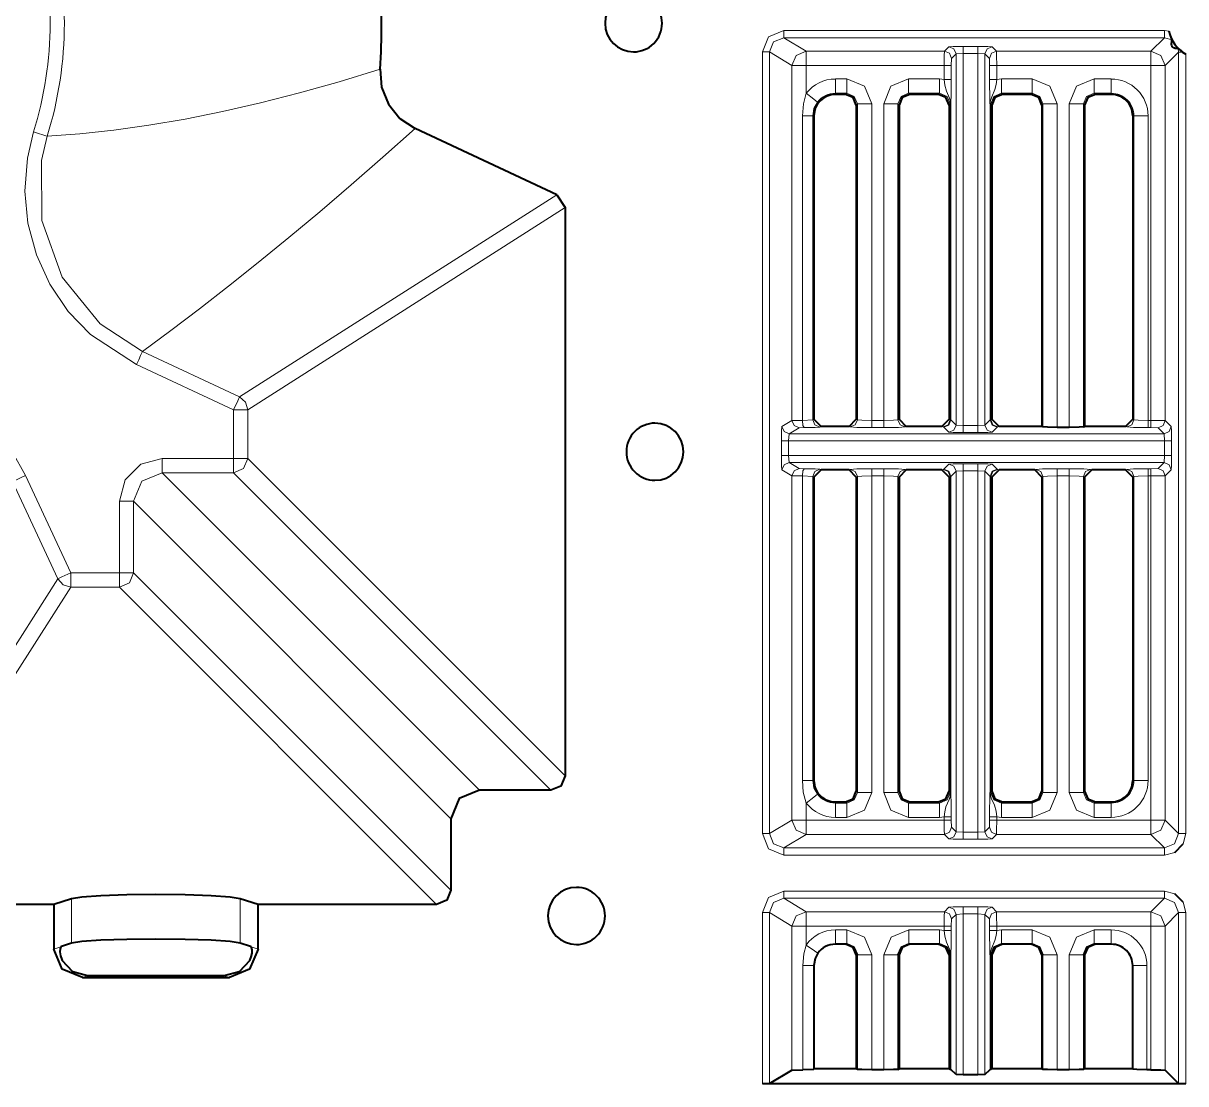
# Model space of a CAD drawing. Header units: millimetres. Extents: x 0 to 2941, y -405 to 1422.
# Drawn here: x 795.3 to 876.8, y 701.4 to 775.7 of the extents above; entities that cross this region are included whole.
import ezdxf

# ---------------------------------------------------------------- set-up
doc = ezdxf.new("R2010")
doc.units = ezdxf.units.MM
doc.layers.add('FINE', color=9, linetype='Continuous')
doc.layers.add('OUTLINE', color=7, linetype='Continuous')

msp = doc.modelspace()

# ---------------------------------------------------------------- linework, layer by layer
at = {"layer": 'FINE', "lineweight": 9}
for p, q in [((848.589, 775.177), (875.254, 775.177)), ((848.589, 774.678), (850.163, 773.734)), ((875.254, 775.177), (875.577, 775.142)), ((875.793, 774.52), (875.254, 774.678)), ((859.842, 773.734), (860.157, 774.049)), ((861.157, 774.075), (862.183, 774.075)), ((876.254, 773.678), (876.221, 773.933)), ((847.089, 718.952), (847.089, 773.679)), ((847.589, 773.679), (847.589, 718.952)), ((850.163, 773.734), (859.842, 773.734)), ((860.342, 773.234), (860.329, 772.734)), ((860.657, 773.55), (860.342, 773.234)), ((861.157, 773.575), (860.657, 773.55)), ((860.657, 773.55), (860.657, 747.558)), ((861.157, 747.532), (861.157, 773.575)), ((862.183, 773.575), (861.157, 773.575)), ((862.183, 773.575), (862.183, 747.532)), ((862.682, 773.55), (862.183, 773.575)), ((862.682, 747.558), (862.682, 773.55)), ((862.998, 773.234), (862.682, 773.55)), ((863.01, 772.734), (862.998, 773.234)), ((863.497, 773.734), (874.31, 773.734)), ((876.753, 773.533), (876.753, 718.953)), ((859.829, 771.758), (859.829, 772.734)), ((860.329, 772.734), (860.329, 771.758)), ((863.01, 771.758), (863.01, 772.734)), ((874.31, 747.886), (874.31, 772.734)), ((875.31, 772.734), (875.31, 747.873)), ((852.204, 771.789), (853.002, 771.789)), ((857.337, 771.789), (859.502, 771.789)), ((859.502, 771.789), (859.829, 771.758)), ((863.51, 771.758), (863.837, 771.789)), ((863.837, 771.789), (866.002, 771.789)), ((870.337, 771.789), (871.535, 771.789)), ((852.921, 770.709), (853.002, 770.79)), ((859.502, 770.79), (857.337, 770.79)), ((857.337, 770.79), (857.418, 770.709)), ((859.421, 770.709), (859.502, 770.79)), ((866.002, 770.79), (863.837, 770.79)), ((863.837, 770.79), (863.918, 770.709)), ((865.921, 770.709), (866.002, 770.79)), ((870.337, 770.79), (870.419, 770.709)), ((871.535, 770.79), (870.337, 770.79)), ((871.535, 770.709), (871.535, 770.79)), ((853.751, 770.041), (853.67, 769.96)), ((853.751, 747.923), (853.751, 770.041)), ((855.59, 747.886), (855.59, 770.041)), ((856.588, 770.041), (856.588, 747.923)), ((856.67, 769.96), (856.588, 770.041)), ((860.251, 770.041), (860.17, 769.96)), ((860.251, 747.923), (860.251, 770.041)), ((860.283, 747.915), (860.283, 770.041)), ((860.3, 770.041), (860.3, 747.915)), ((863.17, 769.96), (863.088, 770.041)), ((863.088, 770.041), (863.088, 747.923)), ((867.75, 770.041), (867.75, 747.399)), ((868.59, 747.399), (868.59, 770.041)), ((869.588, 770.041), (869.588, 747.423)), ((869.67, 769.96), (869.588, 770.041)), ((849.891, 747.885), (849.891, 769.209)), ((850.704, 769.209), (850.619, 769.209)), ((873.116, 769.209), (873.035, 769.209)), ((873.116, 747.923), (873.116, 769.209)), ((874.115, 769.209), (874.115, 747.886)), ((810.465, 749.529), (832.691, 763.689)), ((833.267, 762.784), (811.041, 748.624)), ((803.661, 752.702), (810.465, 749.529)), ((810.043, 745.214), (810.043, 748.624)), ((811.041, 748.624), (811.041, 745.214)), ((848.463, 747.453), (849.163, 747.873)), ((849.163, 747.873), (849.891, 747.885)), ((849.891, 747.885), (850.619, 747.921)), ((853.67, 747.964), (853.751, 747.923)), ((856.588, 747.923), (856.67, 747.964)), ((860.17, 747.964), (860.251, 747.923)), ((860.251, 747.923), (860.283, 747.915)), ((860.3, 747.915), (860.657, 747.558)), ((863.088, 747.923), (863.17, 747.964)), ((873.035, 747.964), (873.116, 747.923)), ((874.115, 747.886), (874.31, 747.886)), ((875.31, 747.873), (875.73, 747.453)), ((848.962, 746.953), (848.92, 746.453)), ((849.663, 747.373), (848.962, 746.953)), ((875.23, 746.953), (848.962, 746.953)), ((850.027, 747.386), (849.663, 747.373)), ((851.204, 747.464), (851.118, 747.421)), ((853.252, 747.423), (853.17, 747.464)), ((855.59, 747.386), (854.75, 747.386)), ((857.17, 747.464), (857.088, 747.423)), ((859.752, 747.423), (859.67, 747.464)), ((859.8, 747.415), (859.752, 747.423)), ((860.157, 747.058), (859.8, 747.415)), ((860.657, 747.558), (861.157, 747.532)), ((861.157, 747.532), (862.183, 747.532)), ((862.183, 747.032), (861.157, 747.032)), ((862.183, 747.532), (862.682, 747.558)), ((863.539, 747.415), (863.182, 747.058)), ((863.588, 747.423), (863.539, 747.415)), ((863.67, 747.464), (863.588, 747.423)), ((872.617, 747.423), (872.535, 747.464)), ((874.31, 747.386), (874.115, 747.386)), ((874.81, 747.373), (874.31, 747.386)), ((875.23, 746.953), (874.81, 747.373)), ((875.255, 746.453), (875.23, 746.953)), ((848.42, 745.427), (848.42, 746.453)), ((848.92, 746.453), (875.255, 746.453)), ((848.92, 746.453), (848.92, 745.427)), ((875.255, 745.427), (875.255, 746.453)), ((875.755, 746.453), (875.755, 745.427)), ((875.255, 745.427), (848.92, 745.427)), ((848.92, 745.427), (848.962, 744.928)), ((875.23, 744.928), (875.255, 745.427)), ((805.038, 745.214), (810.043, 745.214)), ((811.041, 745.214), (833.267, 722.988)), ((849.163, 744.008), (848.463, 744.428)), ((848.962, 744.928), (875.23, 744.928)), ((848.962, 744.928), (849.663, 744.507)), ((849.663, 744.507), (850.027, 744.495)), ((851.118, 744.46), (851.204, 744.417)), ((853.17, 744.417), (853.252, 744.458)), ((854.75, 744.495), (855.59, 744.495)), ((857.088, 744.458), (857.17, 744.417)), ((859.67, 744.417), (859.752, 744.458)), ((859.752, 744.458), (859.8, 744.466)), ((859.8, 744.466), (860.157, 744.823)), ((861.157, 744.848), (862.183, 744.848)), ((863.182, 744.823), (863.539, 744.466)), ((863.539, 744.466), (863.588, 744.458)), ((863.588, 744.458), (863.67, 744.417)), ((866.169, 744.417), (866.252, 744.458)), ((867.75, 744.495), (868.59, 744.495)), ((870.088, 744.458), (870.17, 744.417)), ((872.535, 744.417), (872.617, 744.458)), ((874.115, 744.495), (874.31, 744.495)), ((874.31, 744.495), (874.81, 744.508)), ((874.81, 744.508), (875.23, 744.928)), ((875.73, 744.428), (875.31, 744.008)), ((795.46, 744.018), (798.633, 737.214)), ((832.269, 721.99), (810.043, 744.216)), ((849.163, 719.897), (849.163, 744.008)), ((849.891, 743.996), (849.163, 744.008)), ((850.619, 743.96), (849.891, 743.996)), ((849.891, 722.672), (849.891, 743.996)), ((850.704, 743.917), (850.619, 743.96)), ((850.619, 743.96), (850.619, 722.672)), ((855.59, 721.84), (855.59, 743.995)), ((860.657, 744.323), (860.3, 743.966)), ((860.3, 743.966), (860.3, 721.84)), ((861.157, 744.349), (860.657, 744.323)), ((860.657, 744.323), (860.657, 719.082)), ((861.157, 719.056), (861.157, 744.349)), ((862.183, 744.349), (861.157, 744.349)), ((862.183, 744.349), (862.183, 719.056)), ((862.682, 744.323), (862.183, 744.349)), ((863.04, 743.966), (862.682, 744.323)), ((862.682, 719.082), (862.682, 744.323)), ((863.04, 721.84), (863.04, 743.966)), ((866.751, 743.958), (866.67, 743.917)), ((866.751, 721.84), (866.751, 743.958)), ((868.59, 743.995), (867.75, 743.995)), ((867.75, 743.995), (867.75, 721.84)), ((868.59, 721.84), (868.59, 743.995)), ((869.67, 743.917), (869.588, 743.958)), ((869.588, 743.958), (869.588, 721.84)), ((873.116, 743.958), (873.035, 743.917)), ((873.116, 722.672), (873.116, 743.958)), ((874.115, 743.995), (874.115, 722.672)), ((874.31, 743.995), (874.115, 743.995)), ((874.31, 719.897), (874.31, 743.995)), ((875.31, 744.008), (875.31, 719.897)), ((797.728, 736.792), (794.555, 743.596)), ((825.267, 719.993), (803.041, 742.219)), ((803.041, 737.214), (825.267, 714.988)), ((783.568, 714.566), (797.728, 736.792)), ((798.633, 736.216), (784.473, 713.99)), ((802.043, 736.216), (798.633, 736.216)), ((824.269, 713.99), (802.043, 736.216)), ((850.619, 722.672), (850.704, 722.672)), ((873.035, 722.672), (873.116, 722.672)), ((853.67, 721.921), (853.751, 721.84)), ((860.17, 721.921), (860.251, 721.84)), ((866.67, 721.921), (866.751, 721.84)), ((869.588, 721.84), (869.67, 721.921)), ((850.163, 721.094), (850.163, 719.897)), ((852.204, 721.172), (852.204, 721.091)), ((852.204, 721.091), (853.002, 721.091)), ((853.002, 721.091), (852.921, 721.172)), ((857.418, 721.172), (857.337, 721.091)), ((857.337, 721.091), (859.502, 721.091)), ((859.502, 721.091), (859.421, 721.172)), ((863.918, 721.172), (863.837, 721.091)), ((863.837, 721.091), (866.002, 721.091)), ((866.002, 721.091), (865.921, 721.172)), ((870.419, 721.172), (870.337, 721.091)), ((870.337, 721.091), (871.535, 721.091)), ((871.535, 721.091), (871.535, 721.172)), ((859.502, 720.092), (857.337, 720.092)), ((859.829, 720.123), (859.502, 720.092)), ((860.329, 720.123), (860.329, 719.897)), ((863.51, 720.123), (863.51, 719.897)), ((863.837, 720.092), (863.51, 720.123)), ((866.002, 720.092), (863.837, 720.092)), ((871.535, 720.092), (870.337, 720.092)), ((847.589, 718.952), (849.163, 719.897)), ((860.329, 719.897), (860.342, 719.397)), ((860.342, 719.397), (860.657, 719.082)), ((862.682, 719.082), (862.998, 719.397)), ((863.51, 719.897), (874.31, 719.897)), ((875.31, 719.897), (876.254, 718.953)), ((860.157, 718.582), (859.842, 718.897)), ((860.657, 719.082), (861.157, 719.056)), ((861.157, 719.056), (862.183, 719.056)), ((862.183, 719.056), (862.682, 719.082)), ((874.31, 718.897), (863.497, 718.897)), ((875.254, 717.953), (874.31, 718.897)), ((876.753, 718.953), (876.566, 718.226)), ((848.589, 717.953), (875.254, 717.953)), ((798.698, 711.289), (798.698, 714.395)), ((810.516, 714.395), (810.516, 711.289)), ((848.589, 714.927), (875.254, 714.927)), ((875.254, 714.927), (875.981, 714.739)), ((861.157, 713.824), (862.183, 713.824)), ((863.182, 713.799), (863.497, 713.484)), ((863.497, 713.484), (874.31, 713.484)), ((876.566, 714.155), (876.753, 713.428)), ((847.089, 701.44), (847.089, 713.428)), ((847.589, 713.428), (847.589, 701.453)), ((849.163, 712.484), (847.589, 713.428)), ((860.342, 712.984), (860.329, 712.484)), ((860.657, 713.299), (860.342, 712.984)), ((861.157, 713.325), (860.657, 713.299)), ((860.657, 713.299), (860.657, 702.082)), ((861.157, 702.069), (861.157, 713.325)), ((862.183, 713.325), (861.157, 713.325)), ((862.183, 713.325), (862.183, 702.069)), ((862.998, 712.984), (862.682, 713.299)), ((863.01, 712.484), (862.998, 712.984)), ((876.254, 713.428), (875.31, 712.484)), ((876.254, 701.453), (876.254, 713.428)), ((876.753, 713.428), (876.753, 701.44)), ((849.163, 702.397), (849.163, 712.484)), ((850.163, 712.484), (850.163, 711.152)), ((852.204, 712.208), (852.997, 712.208)), ((857.342, 712.208), (859.497, 712.208)), ((859.497, 712.208), (859.829, 712.177)), ((860.329, 712.484), (860.329, 712.177)), ((863.01, 712.177), (863.01, 712.484)), ((863.51, 712.177), (863.842, 712.208)), ((863.842, 712.208), (865.997, 712.208)), ((870.342, 712.208), (871.535, 712.208)), ((874.31, 702.422), (874.31, 712.484)), ((875.31, 712.484), (875.31, 702.397)), ((797.457, 710.869), (797.941, 711.025)), ((811.273, 711.025), (811.758, 710.869)), ((854.75, 710.459), (854.75, 702.422)), ((855.59, 702.422), (855.59, 710.459)), ((860.251, 710.459), (860.17, 710.459)), ((860.251, 702.447), (860.251, 710.459)), ((860.283, 702.442), (860.283, 710.459)), ((860.3, 710.459), (860.3, 702.439)), ((863.04, 702.439), (863.04, 710.459)), ((863.056, 710.459), (863.056, 702.442)), ((863.17, 710.459), (863.088, 710.459)), ((863.088, 710.459), (863.088, 702.447)), ((866.751, 710.459), (866.67, 710.459)), ((866.751, 702.447), (866.751, 710.459)), ((867.75, 710.459), (867.75, 702.422)), ((868.59, 702.422), (868.59, 710.459)), ((849.933, 702.422), (849.933, 709.708)), ((874.035, 709.708), (874.035, 702.422)), ((799.82, 708.999), (799.467, 708.886)), ((809.747, 708.886), (809.394, 708.999))]:
    msp.add_line(p, q, dxfattribs=at)
for points in [[(796.987, 767.787, 0.151867), (796.987, 783.594)], [(796.033, 768.083, 0.15187), (796.033, 783.297)], [(852.204, 771.788, 0.232236), (850.163, 770.786)], [(874.115, 769.209, 0.414223), (871.535, 771.788)], [(852.204, 770.79, 0.232235), (850.953, 770.176)], [(873.116, 769.209, 0.414214), (871.535, 770.79)], [(850.619, 722.672), (850.702, 722.169), (850.953, 721.705, 0.232253), (852.204, 721.091)], [(871.535, 721.091, 0.414214), (873.116, 722.672)], [(871.535, 720.092, 0.414223), (874.115, 722.672)], [(850.163, 721.094, 0.232161), (852.204, 720.092)], [(852.204, 712.208, 0.243467), (850.163, 711.152)], [(874.035, 709.708, 0.414214), (871.535, 712.208)]]:
    msp.add_lwpolyline(points, format="xyb", dxfattribs=at)
for points in [[(847.089, 773.679), (847.529, 774.739), (848.589, 775.177)], [(848.589, 774.678), (847.882, 774.385), (847.589, 773.679)], [(848.589, 774.678), (848.589, 774.829), (848.589, 775.177)], [(874.31, 773.734), (875.254, 774.678), (848.589, 774.678)], [(875.254, 774.678), (875.254, 774.829), (875.254, 775.177)], [(860.157, 774.049), (860.459, 774.067), (861.157, 774.075)], [(860.657, 773.55), (860.51, 773.903), (860.157, 774.049)], [(861.157, 773.575), (861.157, 773.924), (861.157, 774.075)], [(862.183, 773.575), (862.183, 773.924), (862.183, 774.075)], [(862.183, 774.075), (862.88, 774.067), (863.182, 774.049), (863.497, 773.734)], [(862.682, 773.55), (862.829, 773.903), (863.182, 774.049)], [(847.589, 773.679), (847.435, 773.679), (847.089, 773.679)], [(849.163, 747.873), (849.163, 772.734), (847.589, 773.679)], [(849.163, 772.734), (849.457, 773.441), (850.163, 773.734)], [(850.163, 772.734), (850.163, 773.432), (850.163, 773.734)], [(859.829, 772.734), (859.833, 773.432), (859.842, 773.734)], [(860.342, 773.234), (860.195, 773.587), (859.842, 773.734)], [(862.998, 773.234), (863.144, 773.587), (863.497, 773.734)], [(863.497, 773.734), (863.506, 773.432), (863.51, 772.734)], [(874.31, 773.734), (875.017, 773.441), (875.31, 772.734)], [(874.31, 772.734), (874.31, 773.432), (874.31, 773.734)], [(876.254, 718.953), (876.254, 773.678), (875.31, 772.734)], [(876.254, 773.678), (876.332, 773.678), (876.531, 773.678)], [(796.987, 767.787), (799.273, 767.955), (801.647, 768.208), (804.108, 768.548), (806.653, 768.98), (809.277, 769.504), (811.929, 770.111), (814.654, 770.809), (817.447, 771.6), (820.308, 772.484)], [(850.163, 772.734), (849.471, 772.734), (849.163, 772.734)], [(859.829, 772.734), (850.163, 772.734), (850.163, 770.786)], [(860.329, 772.734), (860.178, 772.734), (859.829, 772.734)], [(863.01, 772.734), (863.161, 772.734), (863.51, 772.734)], [(874.31, 772.734), (863.51, 772.734), (863.51, 771.758)], [(874.31, 772.734), (875.008, 772.734), (875.31, 772.734)], [(852.204, 771.789), (852.204, 771.1), (852.204, 770.79)], [(853.002, 771.789), (853.002, 771.1), (853.002, 770.79)], [(853.002, 771.789), (854.238, 771.277), (854.75, 770.041)], [(855.59, 770.041), (856.101, 771.277), (857.337, 771.789)], [(857.337, 771.789), (857.337, 771.1), (857.337, 770.79)], [(859.502, 771.789), (859.502, 771.1), (859.502, 770.79)], [(860.329, 771.758), (860.178, 771.758), (859.829, 771.758)], [(860.283, 770.041), (860.281, 770.111), (860.272, 770.198), (860.212, 770.437), (859.99, 770.937), (859.879, 771.351), (859.829, 771.758)], [(860.329, 771.758), (860.326, 771.166), (860.317, 770.618), (860.304, 770.21), (860.3, 770.102), (860.3, 770.068), (860.3, 770.041)], [(863.01, 771.758), (863.161, 771.758), (863.51, 771.758)], [(863.04, 770.041), (863.04, 770.053), (863.039, 770.081), (863.038, 770.14), (863.036, 770.189), (863.034, 770.263), (863.02, 770.757), (863.013, 771.228), (863.01, 771.758)], [(863.51, 771.758), (863.467, 771.394), (863.389, 771.051), (863.165, 770.533), (863.113, 770.396), (863.084, 770.289), (863.061, 770.144), (863.057, 770.074), (863.056, 770.041)], [(863.837, 771.789), (863.837, 771.1), (863.837, 770.79)], [(866.002, 771.789), (866.002, 771.1), (866.002, 770.79)], [(866.002, 771.789), (867.238, 771.277), (867.75, 770.041)], [(868.59, 770.041), (869.101, 771.277), (870.337, 771.789)], [(870.337, 770.79), (870.337, 771.1), (870.337, 771.789)], [(871.535, 770.79), (871.535, 771.1), (871.535, 771.789)], [(849.891, 769.209), (849.962, 770.044), (850.163, 770.786)], [(850.163, 770.786), (850.707, 770.365), (850.953, 770.176)], [(853.002, 770.79), (852.204, 770.79), (852.204, 770.709)], [(853.751, 770.041), (853.533, 770.572), (853.002, 770.79)], [(857.337, 770.79), (856.806, 770.572), (856.588, 770.041)], [(860.251, 770.041), (860.033, 770.572), (859.502, 770.79)], [(863.837, 770.79), (863.306, 770.572), (863.088, 770.041)], [(866.751, 770.041), (866.533, 770.572), (866.002, 770.79)], [(870.337, 770.79), (869.806, 770.572), (869.588, 770.041)], [(850.953, 770.176), (850.706, 769.721), (850.619, 769.209)], [(854.75, 770.041), (854.061, 770.041), (853.751, 770.041)], [(854.75, 770.041), (854.75, 747.886), (855.59, 747.886)], [(855.59, 770.041), (856.278, 770.041), (856.588, 770.041)], [(860.251, 770.041), (860.262, 770.041), (860.283, 770.041)], [(860.3, 770.041), (860.295, 770.041), (860.283, 770.041)], [(862.682, 747.558), (863.04, 747.915), (863.04, 770.041)], [(863.04, 770.041), (863.044, 770.041), (863.056, 770.041)], [(863.056, 770.041), (863.056, 747.915), (863.088, 747.923)], [(863.056, 770.041), (863.077, 770.041), (863.088, 770.041)], [(866.751, 747.423), (866.751, 770.041), (866.67, 769.96)], [(866.751, 770.041), (867.061, 770.041), (867.75, 770.041)], [(869.588, 770.041), (869.278, 770.041), (868.59, 770.041)], [(850.619, 769.209), (850.401, 769.209), (849.891, 769.209)], [(850.619, 769.209), (850.619, 747.921), (850.704, 747.964)], [(873.116, 769.209), (873.426, 769.209), (874.115, 769.209)], [(810.043, 748.624), (803.239, 751.797), (800.027, 753.894), (798.466, 755.513), (797.163, 757.425), (796.227, 759.469), (795.63, 761.704), (795.423, 763.941), (795.6, 766.247), (796.033, 768.083)], [(796.987, 767.787), (796.899, 767.814), (796.689, 767.88), (796.386, 767.974), (796.033, 768.083)], [(822.777, 768.312), (820.512, 766.31), (818.279, 764.372), (816.076, 762.498), (813.905, 760.688), (811.765, 758.942), (809.694, 757.29), (807.653, 755.699), (805.642, 754.17), (803.661, 752.702)], [(796.987, 767.787), (796.585, 766.086), (796.613, 761.878), (798.032, 757.914), (800.686, 754.644), (803.661, 752.702)], [(803.661, 752.702), (803.622, 752.619), (803.529, 752.419), (803.395, 752.132), (803.239, 751.797)], [(779.174, 751.224), (782.961, 751.832), (787.456, 751.145), (791.467, 749.01), (794.546, 745.668), (795.46, 744.018)], [(810.465, 749.529), (810.333, 749.246), (810.043, 748.624)], [(810.465, 749.529), (810.884, 749.16), (811.041, 748.624)], [(811.041, 748.624), (810.729, 748.624), (810.043, 748.624)], [(849.163, 747.873), (849.31, 747.52), (849.663, 747.373)], [(849.891, 747.885), (849.932, 747.536), (850.027, 747.386)], [(850.619, 747.921), (850.765, 747.568), (851.118, 747.421)], [(853.751, 747.923), (853.604, 747.57), (853.252, 747.423)], [(853.751, 747.923), (854.061, 747.897), (854.75, 747.886)], [(854.75, 747.886), (854.75, 747.537), (854.75, 747.386)], [(855.59, 747.886), (856.278, 747.897), (856.588, 747.923)], [(855.59, 747.886), (855.59, 747.537), (855.59, 747.386)], [(857.088, 747.423), (856.735, 747.57), (856.588, 747.923)], [(859.752, 747.423), (860.104, 747.57), (860.251, 747.923)], [(859.8, 747.415), (860.14, 747.563), (860.283, 747.915)], [(859.8, 747.415), (860.153, 747.562), (860.3, 747.915)], [(860.283, 747.915), (860.295, 747.915), (860.3, 747.915)], [(863.539, 747.415), (863.186, 747.562), (863.04, 747.915)], [(863.04, 747.915), (863.044, 747.915), (863.056, 747.915)], [(863.539, 747.415), (863.199, 747.563), (863.056, 747.915)], [(863.588, 747.423), (863.235, 747.57), (863.088, 747.923)], [(873.116, 747.923), (872.969, 747.57), (872.617, 747.423)], [(873.116, 747.923), (873.426, 747.897), (874.115, 747.886)], [(874.115, 747.886), (874.115, 747.537), (874.115, 747.386)], [(874.31, 747.386), (874.31, 747.537), (874.31, 747.886)], [(874.31, 747.886), (875.008, 747.882), (875.31, 747.873)], [(874.81, 747.373), (875.163, 747.52), (875.31, 747.873)], [(848.42, 746.453), (848.433, 747.151), (848.463, 747.453)], [(848.463, 747.453), (848.609, 747.1), (848.962, 746.953)], [(851.118, 747.421), (850.792, 747.399), (850.027, 747.386)], [(854.75, 747.386), (853.717, 747.397), (853.252, 747.423)], [(857.088, 747.423), (856.622, 747.397), (855.59, 747.386)], [(860.157, 747.058), (860.51, 747.205), (860.657, 747.558)], [(861.157, 747.032), (860.459, 747.04), (860.157, 747.058)], [(861.157, 747.032), (861.157, 747.184), (861.157, 747.532)], [(862.183, 747.032), (862.183, 747.184), (862.183, 747.532)], [(863.182, 747.058), (862.88, 747.04), (862.183, 747.032)], [(863.182, 747.058), (862.829, 747.205), (862.682, 747.558)], [(874.115, 747.386), (873.082, 747.397), (872.617, 747.423)], [(875.23, 746.953), (875.583, 747.1), (875.73, 747.453)], [(875.73, 747.453), (875.748, 747.151), (875.755, 746.453)], [(848.42, 746.453), (848.574, 746.453), (848.92, 746.453)], [(875.255, 746.453), (875.604, 746.453), (875.755, 746.453)], [(848.42, 745.427), (848.574, 745.427), (848.92, 745.427)], [(848.463, 744.428), (848.433, 744.73), (848.42, 745.427)], [(875.255, 745.427), (875.604, 745.427), (875.755, 745.427)], [(875.755, 745.427), (875.748, 744.73), (875.73, 744.428)], [(802.043, 742.219), (802.444, 743.717), (803.54, 744.813), (805.038, 745.214)], [(805.038, 744.216), (805.038, 744.528), (805.038, 745.214)], [(811.041, 745.214), (810.748, 744.509), (810.043, 744.216), (805.038, 744.216), (827.264, 721.99)], [(811.041, 745.214), (810.729, 745.214), (810.043, 745.214)], [(810.043, 744.216), (810.043, 744.528), (810.043, 745.214)], [(848.463, 744.428), (848.609, 744.781), (848.962, 744.928)], [(849.163, 744.008), (849.31, 744.361), (849.663, 744.507)], [(849.891, 743.996), (849.932, 744.345), (850.027, 744.495)], [(850.027, 744.495), (850.792, 744.482), (851.118, 744.46)], [(850.619, 743.96), (850.765, 744.313), (851.118, 744.46)], [(853.252, 744.458), (853.717, 744.484), (854.75, 744.495)], [(853.751, 743.958), (853.604, 744.311), (853.252, 744.458)], [(854.75, 743.995), (854.75, 744.344), (854.75, 744.495)], [(855.59, 743.995), (855.59, 744.344), (855.59, 744.495)], [(855.59, 744.495), (856.622, 744.484), (857.088, 744.458)], [(856.588, 743.958), (856.735, 744.311), (857.088, 744.458)], [(860.251, 743.958), (860.104, 744.311), (859.752, 744.458)], [(860.3, 743.966), (860.153, 744.319), (859.8, 744.466)], [(860.283, 743.966), (860.14, 744.318), (859.8, 744.466)], [(860.157, 744.823), (860.459, 744.841), (861.157, 744.848)], [(860.657, 744.323), (860.51, 744.677), (860.157, 744.823)], [(861.157, 744.349), (861.157, 744.698), (861.157, 744.848)], [(862.183, 744.349), (862.183, 744.698), (862.183, 744.848)], [(862.183, 744.848), (862.88, 744.841), (863.182, 744.823)], [(862.682, 744.323), (862.829, 744.677), (863.182, 744.823)], [(863.04, 743.966), (863.186, 744.319), (863.539, 744.466)], [(863.056, 743.966), (863.199, 744.318), (863.539, 744.466)], [(863.088, 743.958), (863.235, 744.311), (863.588, 744.458)], [(866.252, 744.458), (866.717, 744.484), (867.75, 744.495)], [(866.252, 744.458), (866.605, 744.311), (866.751, 743.958)], [(867.75, 744.495), (867.75, 744.344), (867.75, 743.995)], [(868.59, 744.495), (868.59, 744.344), (868.59, 743.995)], [(868.59, 744.495), (869.622, 744.484), (870.088, 744.458)], [(870.088, 744.458), (869.735, 744.311), (869.588, 743.958)], [(872.617, 744.458), (873.082, 744.484), (874.115, 744.495)], [(872.617, 744.458), (872.969, 744.311), (873.116, 743.958)], [(874.115, 744.495), (874.115, 744.344), (874.115, 743.995)], [(874.31, 744.495), (874.31, 744.344), (874.31, 743.995)], [(874.81, 744.508), (875.163, 744.361), (875.31, 744.008)], [(875.23, 744.928), (875.583, 744.781), (875.73, 744.428)], [(794.555, 743.596), (794.638, 743.635), (794.838, 743.728), (795.125, 743.862), (795.46, 744.018)], [(805.038, 744.216), (803.624, 743.633), (803.041, 742.219)], [(855.59, 743.995), (854.75, 743.995), (854.75, 721.84), (854.238, 720.604), (853.002, 720.092), (852.204, 720.092)], [(853.751, 721.84), (853.751, 743.958), (853.67, 743.917)], [(854.75, 743.995), (854.061, 743.984), (853.751, 743.958)], [(856.588, 743.958), (856.278, 743.984), (855.59, 743.995)], [(856.67, 743.917), (856.588, 743.958), (856.588, 721.84), (856.67, 721.921)], [(860.251, 721.84), (860.251, 743.958), (860.17, 743.917)], [(860.283, 721.84), (860.283, 743.966), (860.251, 743.958)], [(860.3, 743.966), (860.295, 743.966), (860.283, 743.966)], [(863.056, 743.966), (863.044, 743.966), (863.04, 743.966)], [(863.088, 743.958), (863.056, 743.966), (863.056, 721.84)], [(863.17, 743.917), (863.088, 743.958), (863.088, 721.84), (863.17, 721.921)], [(867.75, 743.995), (867.061, 743.984), (866.751, 743.958)], [(869.588, 743.958), (869.278, 743.984), (868.59, 743.995)], [(874.115, 743.995), (873.426, 743.984), (873.116, 743.958)], [(875.31, 744.008), (875.008, 743.999), (874.31, 743.995)], [(798.633, 737.214), (802.043, 737.214), (802.043, 742.219)], [(803.041, 742.219), (802.729, 742.219), (802.043, 742.219)], [(803.041, 742.219), (803.041, 737.214), (802.748, 736.51), (802.043, 736.216)], [(797.728, 736.792), (798.011, 736.924), (798.633, 737.214)], [(798.633, 736.216), (798.633, 736.528), (798.633, 737.214)], [(803.041, 737.214), (802.729, 737.214), (802.043, 737.214)], [(802.043, 736.216), (802.043, 736.528), (802.043, 737.214)], [(798.633, 736.216), (798.097, 736.373), (797.728, 736.792)], [(850.619, 722.672), (850.401, 722.672), (849.891, 722.672)], [(850.163, 721.094), (849.959, 721.852), (849.891, 722.672)], [(874.115, 722.672), (873.426, 722.672), (873.116, 722.672)], [(850.953, 721.705), (850.707, 721.516), (850.163, 721.094)], [(853.002, 721.091), (853.533, 721.309), (853.751, 721.84)], [(854.75, 721.84), (854.061, 721.84), (853.751, 721.84)], [(855.59, 721.84), (856.278, 721.84), (856.588, 721.84)], [(857.337, 720.092), (856.101, 720.604), (855.59, 721.84)], [(856.588, 721.84), (856.806, 721.309), (857.337, 721.091)], [(859.502, 721.091), (860.033, 721.309), (860.251, 721.84)], [(859.829, 720.123), (859.872, 720.487), (859.95, 720.83), (860.175, 721.348), (860.226, 721.485), (860.255, 721.591), (860.278, 721.737), (860.283, 721.807), (860.283, 721.84)], [(860.251, 721.84), (860.262, 721.84), (860.283, 721.84)], [(860.3, 721.84), (860.295, 721.84), (860.283, 721.84)], [(860.3, 721.84), (860.3, 721.827), (860.3, 721.8), (860.301, 721.741), (860.303, 721.692), (860.305, 721.617), (860.32, 721.124), (860.326, 720.653), (860.329, 720.123)], [(863.01, 720.123), (863.013, 720.715), (863.023, 721.263), (863.036, 721.671), (863.039, 721.779), (863.039, 721.813), (863.04, 721.84)], [(863.04, 721.84), (863.044, 721.84), (863.056, 721.84)], [(863.056, 721.84), (863.077, 721.84), (863.088, 721.84)], [(863.056, 721.84), (863.058, 721.769), (863.067, 721.683), (863.127, 721.443), (863.349, 720.944), (863.46, 720.53), (863.51, 720.123)], [(863.088, 721.84), (863.306, 721.309), (863.837, 721.091)], [(866.002, 721.091), (866.533, 721.309), (866.751, 721.84)], [(867.75, 721.84), (867.238, 720.604), (866.002, 720.092)], [(866.751, 721.84), (867.061, 721.84), (867.75, 721.84)], [(868.59, 721.84), (869.278, 721.84), (869.588, 721.84)], [(870.337, 720.092), (869.101, 720.604), (868.59, 721.84)], [(869.588, 721.84), (869.806, 721.309), (870.337, 721.091)], [(852.204, 721.091), (852.204, 720.781), (852.204, 720.092)], [(853.002, 721.091), (853.002, 720.781), (853.002, 720.092)], [(857.337, 721.091), (857.337, 720.781), (857.337, 720.092)], [(859.502, 721.091), (859.502, 720.781), (859.502, 720.092)], [(863.837, 721.091), (863.837, 720.781), (863.837, 720.092)], [(866.002, 721.091), (866.002, 720.781), (866.002, 720.092)], [(870.337, 720.092), (870.337, 720.781), (870.337, 721.091)], [(871.535, 720.092), (871.535, 720.781), (871.535, 721.091)], [(850.163, 719.897), (859.829, 719.897), (859.829, 720.123)], [(860.329, 720.123), (860.178, 720.123), (859.829, 720.123)], [(862.998, 719.397), (863.01, 719.897), (863.01, 720.123)], [(863.01, 720.123), (863.161, 720.123), (863.51, 720.123)], [(850.163, 718.897), (849.457, 719.19), (849.163, 719.897)], [(849.163, 719.897), (849.471, 719.897), (850.163, 719.897)], [(850.163, 718.897), (850.163, 719.199), (850.163, 719.897)], [(860.329, 719.897), (860.178, 719.897), (859.829, 719.897)], [(859.842, 718.897), (859.833, 719.199), (859.829, 719.897)], [(860.342, 719.397), (860.195, 719.044), (859.842, 718.897)], [(862.998, 719.397), (863.144, 719.044), (863.497, 718.897)], [(863.01, 719.897), (863.161, 719.897), (863.51, 719.897)], [(863.51, 719.897), (863.506, 719.199), (863.497, 718.897)], [(875.31, 719.897), (875.017, 719.19), (874.31, 718.897)], [(875.31, 719.897), (875.008, 719.897), (874.31, 719.897)], [(874.31, 718.897), (874.31, 719.199), (874.31, 719.897)], [(847.089, 718.952), (847.435, 718.952), (847.589, 718.952)], [(848.589, 717.454), (847.529, 717.893), (847.089, 718.952)], [(847.589, 718.952), (847.882, 718.246), (848.589, 717.953)], [(859.842, 718.897), (850.163, 718.897), (848.589, 717.953)], [(860.657, 719.082), (860.51, 718.728), (860.157, 718.582)], [(861.157, 718.556), (860.459, 718.564), (860.157, 718.582)], [(861.157, 719.056), (861.157, 718.707), (861.157, 718.556)], [(863.497, 718.897), (863.182, 718.582), (862.88, 718.564), (862.183, 718.556), (861.157, 718.556)], [(862.183, 719.056), (862.183, 718.707), (862.183, 718.556)], [(862.682, 719.082), (862.829, 718.728), (863.182, 718.582)], [(875.254, 717.953), (875.961, 718.246), (876.254, 718.953)], [(876.753, 718.953), (876.404, 718.953), (876.254, 718.953)], [(848.589, 717.454), (848.589, 717.802), (848.589, 717.953)], [(875.981, 717.641), (875.254, 717.454), (848.589, 717.454)], [(875.254, 717.454), (875.254, 717.802), (875.254, 717.953)], [(847.089, 713.428), (847.529, 714.488), (848.589, 714.927)], [(848.589, 714.428), (847.882, 714.135), (847.589, 713.428)], [(848.589, 714.428), (848.589, 714.578), (848.589, 714.927)], [(874.31, 713.484), (875.254, 714.428), (848.589, 714.428), (850.163, 713.484)], [(875.254, 714.428), (875.254, 714.578), (875.254, 714.927)], [(876.254, 713.428), (875.961, 714.135), (875.254, 714.428)], [(849.163, 712.484), (849.457, 713.19), (850.163, 713.484)], [(850.163, 713.484), (859.842, 713.484), (860.157, 713.799)], [(850.163, 712.484), (850.163, 713.182), (850.163, 713.484)], [(859.829, 712.484), (859.833, 713.182), (859.842, 713.484)], [(860.342, 712.984), (860.195, 713.337), (859.842, 713.484)], [(860.157, 713.799), (860.459, 713.817), (861.157, 713.824)], [(860.657, 713.299), (860.51, 713.652), (860.157, 713.799)], [(861.157, 713.325), (861.157, 713.674), (861.157, 713.824)], [(862.183, 713.325), (862.183, 713.674), (862.183, 713.824)], [(862.183, 713.824), (862.88, 713.817), (863.182, 713.799)], [(862.682, 713.299), (862.829, 713.652), (863.182, 713.799)], [(862.998, 712.984), (863.144, 713.337), (863.497, 713.484)], [(863.497, 713.484), (863.506, 713.182), (863.51, 712.484)], [(874.31, 713.484), (875.017, 713.191), (875.31, 712.484)], [(874.31, 712.484), (874.31, 713.182), (874.31, 713.484)], [(847.589, 713.428), (847.435, 713.428), (847.089, 713.428)], [(862.682, 702.082), (862.682, 713.299), (862.183, 713.325)], [(876.254, 713.428), (876.404, 713.428), (876.753, 713.428)], [(850.163, 712.484), (849.471, 712.484), (849.163, 712.484)], [(859.829, 712.177), (859.829, 712.484), (850.163, 712.484)], [(852.204, 711.208), (852.204, 711.501), (852.204, 712.208)], [(852.997, 711.208), (852.997, 711.501), (852.997, 712.208)], [(852.997, 712.208), (854.236, 711.696), (854.75, 710.459)], [(855.59, 710.459), (856.103, 711.696), (857.342, 712.208)], [(857.342, 711.208), (857.342, 711.501), (857.342, 712.208)], [(859.497, 711.208), (859.497, 711.501), (859.497, 712.208)], [(860.329, 712.484), (860.178, 712.484), (859.829, 712.484)], [(860.329, 712.177), (860.178, 712.177), (859.829, 712.177)], [(860.283, 710.459), (860.281, 710.529), (860.272, 710.615), (860.212, 710.854), (859.992, 711.354), (859.88, 711.768), (859.829, 712.177)], [(860.329, 712.177), (860.326, 711.582), (860.317, 711.035), (860.304, 710.627), (860.3, 710.519), (860.3, 710.485), (860.3, 710.459)], [(863.01, 712.484), (863.161, 712.484), (863.51, 712.484)], [(863.01, 712.177), (863.161, 712.177), (863.51, 712.177)], [(863.04, 710.459), (863.04, 710.471), (863.039, 710.498), (863.038, 710.557), (863.036, 710.605), (863.034, 710.678), (863.02, 711.175), (863.013, 711.646), (863.01, 712.177)], [(863.51, 712.177), (863.467, 711.812), (863.388, 711.468), (863.163, 710.947), (863.113, 710.811), (863.084, 710.705), (863.061, 710.56), (863.057, 710.491), (863.056, 710.459)], [(874.31, 712.484), (863.51, 712.484), (863.51, 712.177)], [(863.842, 712.208), (863.842, 711.501), (863.842, 711.208)], [(865.997, 712.208), (865.997, 711.501), (865.997, 711.208)], [(865.997, 712.208), (867.236, 711.696), (867.75, 710.459)], [(868.59, 710.459), (869.103, 711.696), (870.342, 712.208)], [(870.342, 712.208), (870.342, 711.501), (870.342, 711.208)], [(871.535, 712.208), (871.535, 711.501), (871.535, 711.208)], [(874.31, 712.484), (875.008, 712.484), (875.31, 712.484)], [(849.933, 709.708), (850.002, 710.529), (850.163, 711.152)], [(850.979, 710.574), (850.74, 710.744), (850.163, 711.152)], [(853.751, 702.447), (853.751, 710.459), (853.67, 710.459)], [(853.751, 710.459), (854.061, 710.459), (854.75, 710.459)], [(856.588, 710.459), (856.278, 710.459), (855.59, 710.459)], [(856.67, 710.459), (856.588, 710.459), (856.588, 702.447)], [(860.251, 710.459), (860.262, 710.459), (860.283, 710.459)], [(860.3, 710.459), (860.295, 710.459), (860.283, 710.459)], [(863.04, 710.459), (863.044, 710.459), (863.056, 710.459)], [(863.056, 710.459), (863.077, 710.459), (863.088, 710.459)], [(867.75, 710.459), (867.061, 710.459), (866.751, 710.459)], [(868.59, 710.459), (869.278, 710.459), (869.588, 710.459)], [(869.67, 710.459), (869.588, 710.459), (869.588, 702.447)], [(850.704, 709.708), (850.488, 709.708), (849.933, 709.708)], [(874.035, 709.708), (873.328, 709.708), (873.035, 709.708)]]:
    msp.add_lwpolyline(points, dxfattribs=at)
at = {"layer": 'OUTLINE', "lineweight": 40}
for p, q in [((876.531, 773.678), (876.753, 773.533)), ((852.921, 770.709), (852.204, 770.709)), ((859.421, 770.709), (857.418, 770.709)), ((865.921, 770.709), (863.918, 770.709)), ((871.535, 770.709), (870.419, 770.709)), ((853.67, 769.96), (853.67, 747.964)), ((856.67, 769.96), (856.67, 747.964)), ((860.17, 769.96), (860.17, 747.964)), ((863.17, 769.96), (863.17, 747.964)), ((866.67, 769.96), (866.67, 747.464)), ((869.67, 769.96), (869.67, 747.464)), ((850.704, 769.209), (850.704, 747.964)), ((873.035, 769.209), (873.035, 747.964)), ((832.691, 763.689), (822.777, 768.312)), ((832.691, 763.689), (833.267, 762.784)), ((833.267, 762.784), (833.267, 722.988)), ((850.704, 747.964), (851.204, 747.464)), ((853.17, 747.464), (853.67, 747.964)), ((856.67, 747.964), (857.17, 747.464)), ((859.67, 747.464), (860.17, 747.964)), ((863.17, 747.964), (863.67, 747.464)), ((872.535, 747.464), (873.035, 747.964)), ((853.17, 747.464), (851.204, 747.464)), ((859.67, 747.464), (857.17, 747.464)), ((866.67, 747.464), (863.67, 747.464)), ((866.751, 747.423), (866.67, 747.464)), ((868.59, 747.399), (867.75, 747.399)), ((869.588, 747.423), (869.67, 747.464)), ((872.535, 747.464), (869.67, 747.464)), ((851.204, 744.417), (850.704, 743.917)), ((853.17, 744.417), (851.204, 744.417)), ((853.67, 743.917), (853.17, 744.417)), ((857.17, 744.417), (856.67, 743.917)), ((859.67, 744.417), (857.17, 744.417)), ((860.17, 743.917), (859.67, 744.417)), ((863.67, 744.417), (863.17, 743.917)), ((866.169, 744.417), (863.67, 744.417)), ((866.67, 743.917), (866.169, 744.417)), ((870.17, 744.417), (869.67, 743.917)), ((872.535, 744.417), (870.17, 744.417)), ((873.035, 743.917), (872.535, 744.417)), ((850.704, 743.917), (850.704, 722.672)), ((853.67, 743.917), (853.67, 721.921)), ((860.17, 743.917), (860.17, 721.921)), ((863.17, 743.917), (863.17, 721.921)), ((866.67, 743.917), (866.67, 721.921)), ((873.035, 743.917), (873.035, 722.672)), ((852.204, 721.172), (852.921, 721.172)), ((857.418, 721.172), (859.421, 721.172)), ((863.918, 721.172), (865.921, 721.172)), ((870.419, 721.172), (871.535, 721.172)), ((825.267, 719.993), (825.267, 714.988)), ((875.981, 717.641), (876.566, 718.226)), ((798.698, 714.395), (797.457, 713.99)), ((811.758, 713.99), (810.516, 714.395)), ((876.566, 714.155), (875.981, 714.739)), ((797.457, 713.99), (784.473, 713.99)), ((797.457, 713.99), (797.457, 710.869)), ((824.269, 713.99), (811.758, 713.99)), ((811.758, 710.869), (811.758, 713.99)), ((797.976, 711.056), (797.941, 711.025)), ((798.698, 711.289), (797.976, 711.056)), ((811.239, 711.056), (810.516, 711.289)), ((811.273, 711.025), (811.239, 711.056)), ((852.997, 711.208), (852.204, 711.208)), ((859.497, 711.208), (857.342, 711.208)), ((865.997, 711.208), (863.842, 711.208)), ((871.535, 711.208), (870.342, 711.208)), ((853.67, 710.459), (853.67, 702.488)), ((856.67, 710.459), (856.67, 702.488)), ((863.17, 710.459), (863.17, 702.488)), ((866.67, 710.459), (866.67, 702.488)), ((869.67, 710.459), (869.67, 702.488)), ((850.704, 709.708), (850.704, 702.447)), ((873.035, 702.449), (873.035, 709.708)), ((799.467, 708.886), (809.747, 708.886)), ((847.589, 701.453), (849.163, 702.397)), ((849.163, 702.397), (849.933, 702.422)), ((850.704, 702.447), (849.933, 702.422)), ((853.67, 702.488), (850.704, 702.488)), ((853.751, 702.447), (853.67, 702.488)), ((855.59, 702.422), (854.75, 702.422)), ((856.588, 702.447), (856.67, 702.488)), ((860.251, 702.447), (860.17, 702.488)), ((860.283, 702.442), (860.251, 702.447)), ((860.283, 702.442), (860.3, 702.439)), ((860.657, 702.082), (860.3, 702.439)), ((861.157, 702.069), (860.657, 702.082)), ((862.183, 702.069), (861.157, 702.069)), ((862.682, 702.082), (862.183, 702.069)), ((862.682, 702.082), (863.04, 702.439)), ((863.04, 702.439), (863.056, 702.442)), ((863.088, 702.447), (863.056, 702.442)), ((863.088, 702.447), (863.17, 702.488)), ((866.67, 702.488), (863.17, 702.488)), ((866.751, 702.447), (866.67, 702.488)), ((868.59, 702.422), (867.75, 702.422)), ((869.588, 702.447), (869.67, 702.488)), ((873.035, 702.488), (869.67, 702.488)), ((874.31, 702.422), (874.035, 702.422)), ((876.254, 701.453), (875.31, 702.397)), ((847.589, 701.453), (847.089, 701.44)), ((876.753, 701.44), (847.089, 701.44)), ((876.753, 701.44), (876.254, 701.453))]:
    msp.add_line(p, q, dxfattribs=at)
for points in [[(820.308, 772.484, 0.032838), (820.308, 778.897)], [(875.578, 775.142, 0.207963), (876.753, 773.533)], [(852.204, 770.708, 0.41418), (850.704, 769.209)], [(873.035, 769.209, 0.414247), (871.535, 770.708)], [(850.704, 722.672, 0.414214), (852.204, 721.172)], [(871.535, 721.172, 0.414214), (873.035, 722.672)], [(852.204, 711.208, 0.243496), (850.979, 710.574), (850.787, 710.201), (850.704, 709.708)], [(873.035, 709.708, 0.414214), (871.535, 711.208)]]:
    msp.add_lwpolyline(points, format="xyb", dxfattribs=at)
for points in [[(840.067, 775.69, 0.414226), (838.067, 777.69, 0.414201), (836.067, 775.69, 0.414201), (838.067, 773.69, 0.414226)], [(837.567, 745.69, 0.414226), (839.567, 743.691, 0.414201), (841.566, 745.69, 0.414201), (839.567, 747.69, 0.414226)], [(832.067, 713.19, 0.414201), (834.067, 711.19, 0.414226), (836.067, 713.19, 0.414226), (834.067, 715.19, 0.414201)]]:
    msp.add_lwpolyline(points, format="xyb", close=True, dxfattribs=at)
for points in [[(875.577, 775.142), (875.643, 774.901), (875.709, 774.717), (875.765, 774.585), (875.787, 774.536), (875.793, 774.52)], [(876.221, 773.933), (876.156, 773.925), (876.009, 773.931), (875.915, 773.96), (875.839, 774.015), (875.826, 774.028), (875.821, 774.035), (875.819, 774.038), (875.817, 774.04), (875.815, 774.042), (875.813, 774.045), (875.811, 774.049), (875.806, 774.056), (875.794, 774.076), (875.775, 774.119), (875.755, 774.217), (875.78, 774.471), (875.793, 774.52)], [(876.221, 773.933), (876.236, 773.921), (876.287, 773.875), (876.421, 773.761), (876.531, 773.678)], [(820.308, 772.484), (820.411, 771.206), (820.895, 770.019), (821.703, 769.02), (822.777, 768.312)], [(853.67, 769.96), (853.45, 770.489), (852.921, 770.709)], [(857.418, 770.709), (856.889, 770.489), (856.67, 769.96)], [(860.17, 769.96), (859.95, 770.489), (859.421, 770.709)], [(863.918, 770.709), (863.389, 770.489), (863.17, 769.96)], [(866.67, 769.96), (866.45, 770.489), (865.921, 770.709)], [(870.419, 770.709), (869.889, 770.489), (869.67, 769.96)], [(867.75, 747.399), (867.061, 747.406), (866.751, 747.423)], [(869.588, 747.423), (869.278, 747.406), (868.59, 747.399)], [(856.67, 743.917), (856.67, 721.921), (856.889, 721.392), (857.418, 721.172)], [(869.67, 743.917), (869.67, 721.921), (869.889, 721.392), (870.419, 721.172)], [(833.267, 722.988), (832.975, 722.282), (832.269, 721.99)], [(832.269, 721.99), (827.264, 721.99), (825.852, 721.405), (825.267, 719.993)], [(852.921, 721.172), (853.45, 721.392), (853.67, 721.921)], [(859.421, 721.172), (859.95, 721.392), (860.17, 721.921)], [(863.17, 721.921), (863.389, 721.392), (863.918, 721.172)], [(865.921, 721.172), (866.45, 721.392), (866.67, 721.921)], [(810.516, 714.395), (809.803, 714.508), (808.464, 714.6), (806.659, 714.66), (804.607, 714.681), (802.555, 714.66), (800.75, 714.6), (799.411, 714.508), (798.698, 714.395)], [(825.267, 714.988), (824.975, 714.282), (824.269, 713.99)], [(797.941, 711.025), (797.892, 710.891), (797.873, 710.664), (797.911, 710.392), (798.004, 710.13), (798.04, 710.058)], [(810.516, 711.289), (809.803, 711.4), (808.464, 711.491), (806.659, 711.55), (804.607, 711.571), (802.555, 711.55), (800.75, 711.491), (799.411, 711.4), (798.698, 711.289)], [(811.174, 710.058), (811.285, 710.327), (811.337, 710.592), (811.336, 710.806), (811.301, 710.968), (811.273, 711.025)], [(853.67, 710.459), (853.45, 710.989), (852.919, 711.208)], [(853.751, 710.459), (853.53, 710.989), (852.997, 711.208)], [(857.342, 711.208), (856.809, 710.989), (856.588, 710.459)], [(857.421, 711.208), (856.89, 710.989), (856.67, 710.459)], [(860.17, 710.459), (859.95, 710.989), (859.419, 711.208)], [(860.251, 710.459), (860.03, 710.989), (859.497, 711.208)], [(863.842, 711.208), (863.309, 710.989), (863.088, 710.459)], [(863.921, 711.208), (863.39, 710.989), (863.17, 710.459)], [(866.67, 710.459), (866.45, 710.989), (865.919, 711.208)], [(866.751, 710.459), (866.53, 710.989), (865.997, 711.208)], [(870.342, 711.208), (869.809, 710.989), (869.588, 710.459)], [(870.421, 711.208), (869.89, 710.989), (869.67, 710.459)], [(799.467, 708.886), (798.044, 709.466), (797.457, 710.869)], [(811.758, 710.869), (811.17, 709.466), (809.747, 708.886)], [(860.17, 710.459), (860.17, 702.488), (856.67, 702.488)], [(809.394, 708.999), (799.82, 708.999), (798.779, 709.284), (798.04, 710.058)], [(811.174, 710.058), (810.435, 709.284), (809.394, 708.999)], [(854.75, 702.422), (854.061, 702.429), (853.751, 702.447)], [(856.588, 702.447), (856.278, 702.429), (855.59, 702.422)], [(867.75, 702.422), (867.061, 702.429), (866.751, 702.447)], [(869.588, 702.447), (869.278, 702.429), (868.59, 702.422)], [(874.035, 702.422), (873.328, 702.43), (873.035, 702.449)], [(874.31, 702.422), (875.008, 702.415), (875.31, 702.397)]]:
    msp.add_lwpolyline(points, dxfattribs=at)

doc.saveas('drawing.dxf')
